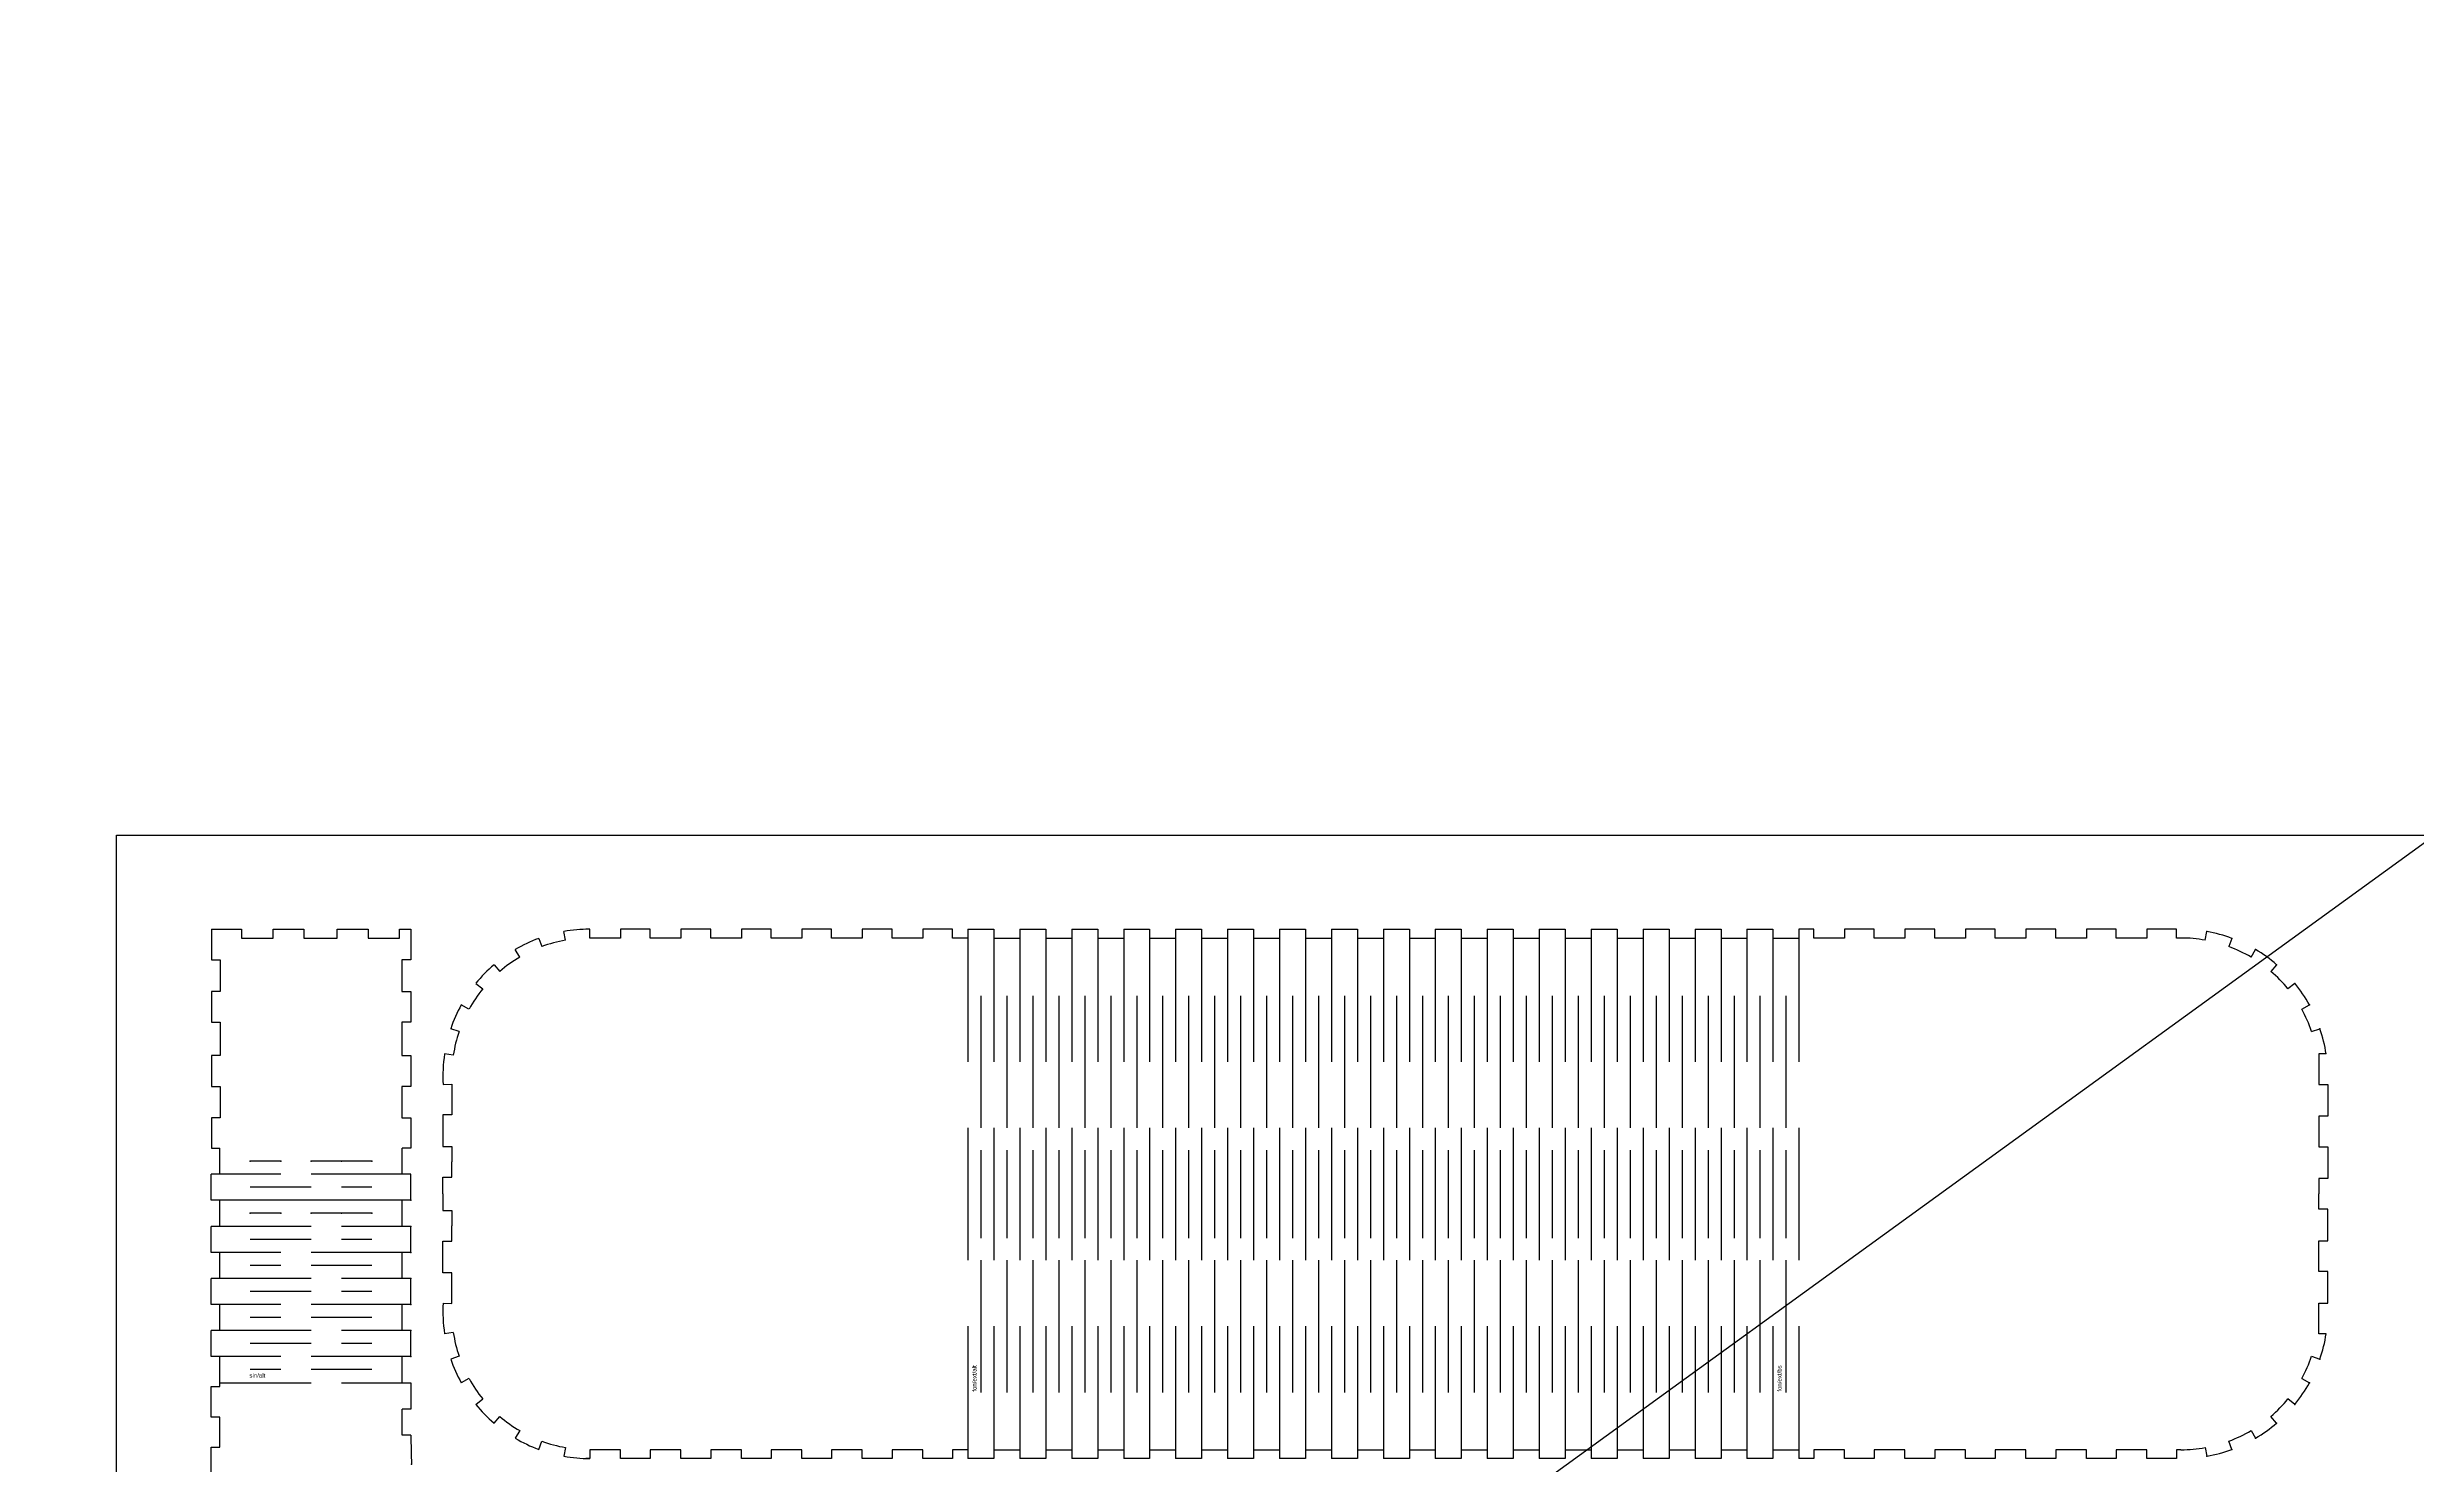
# Model space of a CAD drawing. Header units: millimetres. Extents: x -828 to 5071, y 1205 to 5492.
# Drawn here: x 3303 to 4109, y 5009 to 5492 of the extents above; entities that cross this region are included whole.
import ezdxf

# ---------------------------------------------------------------- set-up
doc = ezdxf.new("R2010")
doc.units = ezdxf.units.MM
doc.layers.get('0').update_dxf_attribs({"true_color": 0xe7f0ff})

msp = doc.modelspace()

# ---------------------------------------------------------------- linework, layer by layer
at = {"color": 1}
for p, q in [((3326.23, 5223.6), (4226.23, 5223.6)), ((3326.23, 4623.6), (3326.23, 5223.6))]:
    msp.add_line(p, q, dxfattribs=at)
at = {"color": 5}
for p, q in [((3358.53, 5191.62), (3358.53, 5191.62)), ((3358.53, 5191.62), (3358.53, 5181.17)), ((3358.53, 5191.62), (3368.81, 5191.62)), ((3368.81, 5191.62), (3368.81, 5188.62)), ((3368.81, 5188.62), (3379.56, 5188.62)), ((3379.56, 5188.62), (3379.56, 5191.62)), ((3379.56, 5191.62), (3390, 5191.62)), ((3390, 5191.62), (3390, 5188.62)), ((3390, 5188.62), (3401.4, 5188.62)), ((3401.4, 5188.62), (3401.4, 5191.62)), ((3401.4, 5191.62), (3411.85, 5191.62)), ((3411.85, 5191.62), (3411.85, 5188.62)), ((3411.85, 5188.62), (3422.6, 5188.62)), ((3422.6, 5188.62), (3422.6, 5191.62)), ((3422.6, 5191.62), (3426.37, 5191.62)), ((3423.44, 5191.62), (3426.37, 5191.62)), ((3426.37, 5191.62), (3426.37, 5181.17)), ((3469.94, 5188.5), (3470.98, 5185.69)), ((3479.01, 5187.88), (3478.48, 5190.83)), ((3487.31, 5191.62), (3485.98, 5191.62)), ((3487.31, 5188.62), (3487.31, 5191.62)), ((3487.31, 5188.62), (3487.31, 5191.62)), ((3497.75, 5188.62), (3487.31, 5188.62)), ((3507.89, 5191.62), (3497.75, 5191.62)), ((3497.75, 5191.62), (3497.75, 5188.62)), ((3507.89, 5188.62), (3507.89, 5191.62)), ((3518.33, 5188.62), (3507.89, 5188.62)), ((3528.47, 5191.62), (3518.33, 5191.62)), ((3518.33, 5191.62), (3518.33, 5188.62)), ((3528.47, 5188.62), (3528.47, 5191.62)), ((3538.91, 5188.62), (3528.47, 5188.62)), ((3549.05, 5191.62), (3538.91, 5191.62)), ((3538.91, 5191.62), (3538.91, 5188.62)), ((3549.05, 5188.62), (3549.05, 5191.62)), ((3559.49, 5188.62), (3549.05, 5188.62)), ((3569.63, 5191.62), (3559.49, 5191.62)), ((3559.49, 5191.62), (3559.49, 5188.62)), ((3569.63, 5188.62), (3569.63, 5191.62)), ((3580.07, 5188.62), (3569.63, 5188.62)), ((3590.21, 5191.62), (3580.07, 5191.62)), ((3580.07, 5191.62), (3580.07, 5188.62)), ((3590.21, 5188.62), (3590.21, 5191.62)), ((3600.65, 5188.62), (3590.21, 5188.62)), ((3610.79, 5191.62), (3600.65, 5191.62)), ((3600.65, 5191.62), (3600.65, 5188.62)), ((3610.79, 5188.62), (3610.79, 5191.62)), ((3616.01, 5188.62), (3610.79, 5188.62)), ((3616.01, 5191.62), (3624.84, 5191.62)), ((3616.01, 5191.62), (3616.01, 5146.47)), ((3624.84, 5191.62), (3624.84, 5146.47)), ((3624.84, 5188.62), (3633.68, 5188.62)), ((3633.68, 5191.62), (3642.52, 5191.62)), ((3633.68, 5191.62), (3633.68, 5146.46)), ((3642.52, 5191.62), (3642.52, 5146.47)), ((3642.52, 5188.62), (3651.36, 5188.62)), ((3651.36, 5191.62), (3660.2, 5191.62)), ((3651.36, 5191.62), (3651.36, 5146.46)), ((3660.2, 5191.62), (3660.2, 5146.46)), ((3660.2, 5188.62), (3669.04, 5188.62)), ((3669.04, 5191.62), (3677.88, 5191.62)), ((3669.04, 5191.62), (3669.04, 5146.46)), ((3677.88, 5191.62), (3677.88, 5146.46)), ((3677.88, 5188.62), (3686.72, 5188.62)), ((3686.72, 5191.62), (3695.56, 5191.62)), ((3686.72, 5191.62), (3686.72, 5146.46)), ((3695.56, 5191.62), (3695.56, 5146.46)), ((3695.56, 5188.62), (3704.4, 5188.62)), ((3704.4, 5191.62), (3713.24, 5191.62)), ((3704.4, 5191.62), (3704.4, 5146.46)), ((3713.24, 5191.62), (3713.24, 5146.47)), ((3713.24, 5188.62), (3722.08, 5188.62)), ((3722.08, 5191.62), (3730.92, 5191.62)), ((3722.08, 5191.62), (3722.08, 5146.47)), ((3730.92, 5191.62), (3730.92, 5146.47)), ((3730.92, 5188.62), (3739.76, 5188.62)), ((3739.76, 5191.62), (3748.6, 5191.62)), ((3739.76, 5191.62), (3739.76, 5146.47)), ((3748.6, 5191.62), (3748.6, 5146.46)), ((3748.6, 5188.62), (3757.44, 5188.62)), ((3757.44, 5191.62), (3766.27, 5191.62)), ((3757.44, 5191.62), (3757.44, 5146.47)), ((3766.27, 5191.62), (3766.27, 5146.47)), ((3766.27, 5188.62), (3775.11, 5188.62)), ((3775.11, 5191.62), (3783.95, 5191.62)), ((3775.11, 5191.62), (3775.11, 5146.47)), ((3783.95, 5191.62), (3783.95, 5146.47)), ((3783.95, 5188.62), (3792.79, 5188.62)), ((3792.79, 5191.62), (3801.63, 5191.62)), ((3792.79, 5191.62), (3792.79, 5146.46)), ((3801.63, 5191.62), (3801.63, 5146.46)), ((3801.63, 5188.62), (3810.47, 5188.62)), ((3810.47, 5191.62), (3819.31, 5191.62)), ((3810.47, 5191.62), (3810.47, 5146.46)), ((3819.31, 5191.62), (3819.31, 5146.46)), ((3819.31, 5188.62), (3828.15, 5188.62)), ((3828.15, 5191.62), (3836.99, 5191.62)), ((3828.15, 5191.62), (3828.15, 5146.46)), ((3836.99, 5191.62), (3836.99, 5146.46)), ((3836.99, 5188.62), (3845.83, 5188.62)), ((3845.83, 5191.62), (3854.67, 5191.62)), ((3845.83, 5191.62), (3845.83, 5146.46)), ((3854.67, 5191.62), (3854.67, 5146.46)), ((3854.67, 5188.62), (3863.51, 5188.62)), ((3863.51, 5191.62), (3872.35, 5191.62)), ((3863.51, 5191.62), (3863.51, 5146.46)), ((3872.35, 5191.62), (3872.35, 5146.46)), ((3872.35, 5188.62), (3881.19, 5188.62)), ((3881.19, 5191.62), (3890.03, 5191.62)), ((3881.19, 5191.62), (3881.19, 5146.46)), ((3890.03, 5191.62), (3890.03, 5146.46)), ((3890.03, 5188.62), (3898.87, 5188.62)), ((3898.87, 5191.62), (3898.87, 5146.46)), ((3903.94, 5191.62), (3898.87, 5191.62)), ((3903.94, 5188.62), (3903.94, 5191.62)), ((3914.38, 5188.62), (3903.94, 5188.62)), ((3924.52, 5191.62), (3914.38, 5191.62)), ((3914.38, 5191.62), (3914.38, 5188.62)), ((3924.52, 5188.62), (3924.52, 5191.62)), ((3934.96, 5188.62), (3924.52, 5188.62)), ((3945.1, 5191.62), (3934.96, 5191.62)), ((3934.96, 5191.62), (3934.96, 5188.62)), ((3945.1, 5188.62), (3945.1, 5191.62)), ((3955.54, 5188.62), (3945.1, 5188.62)), ((3965.68, 5191.62), (3955.54, 5191.62)), ((3955.54, 5191.62), (3955.54, 5188.62)), ((3965.68, 5188.62), (3965.68, 5191.62)), ((3976.12, 5188.62), (3965.68, 5188.62)), ((3986.26, 5191.62), (3976.12, 5191.62)), ((3976.12, 5191.62), (3976.12, 5188.62)), ((3986.26, 5188.62), (3986.26, 5191.62)), ((3996.7, 5188.62), (3986.26, 5188.62)), ((4006.84, 5191.62), (3996.7, 5191.62)), ((3996.7, 5191.62), (3996.7, 5188.62)), ((4006.84, 5188.62), (4006.84, 5191.62)), ((4017.28, 5188.62), (4006.84, 5188.62)), ((4027.42, 5191.62), (4017.28, 5191.62)), ((4017.28, 5191.62), (4017.28, 5188.62)), ((4027.42, 5188.62), (4027.42, 5191.62)), ((4028.89, 5188.62), (4027.42, 5188.62)), ((4037.18, 5187.88), (4037.71, 5190.83)), ((4046.26, 5188.5), (4045.22, 5185.69)), ((3358.53, 5181.17), (3361.53, 5181.17)), ((3361.53, 5181.17), (3361.53, 5170.42)), ((3426.37, 5181.17), (3423.37, 5181.17)), ((3423.37, 5181.17), (3423.37, 5170.42)), ((3454.73, 5179.54), (3456.69, 5177.27)), ((3463.46, 5182.11), (3461.93, 5184.7)), ((4052.74, 5182.11), (4054.26, 5184.7)), ((4061.46, 5179.54), (4059.51, 5177.27)), ((3361.53, 5170.42), (3358.53, 5170.42)), ((3358.53, 5170.42), (3358.53, 5159.97)), ((3423.37, 5170.42), (3426.37, 5170.42)), ((3426.37, 5170.42), (3426.37, 5159.97)), ((3448.55, 5173.19), (3450.88, 5171.3)), ((3620.43, 5168.97), (3620.43, 5123.97)), ((3629.26, 5168.97), (3629.26, 5123.96)), ((3638.1, 5168.97), (3638.1, 5123.97)), ((3646.94, 5168.97), (3646.94, 5123.96)), ((3655.78, 5168.96), (3655.78, 5123.96)), ((3664.62, 5168.96), (3664.62, 5123.96)), ((3673.46, 5168.96), (3673.46, 5123.96)), ((3682.3, 5168.96), (3682.3, 5123.96)), ((3691.14, 5168.96), (3691.14, 5123.96)), ((3699.98, 5168.96), (3699.98, 5123.96)), ((3708.82, 5168.97), (3708.82, 5123.97)), ((3717.66, 5168.97), (3717.66, 5123.97)), ((3726.5, 5168.97), (3726.5, 5123.97)), ((3735.34, 5168.97), (3735.34, 5123.97)), ((3744.18, 5168.97), (3744.18, 5123.96)), ((3753.02, 5168.97), (3753.02, 5123.97)), ((3761.86, 5168.97), (3761.86, 5123.97)), ((3770.69, 5168.97), (3770.69, 5123.97)), ((3779.53, 5168.97), (3779.53, 5123.97)), ((3788.37, 5168.97), (3788.37, 5123.96)), ((3797.21, 5168.97), (3797.21, 5123.96)), ((3806.05, 5168.96), (3806.05, 5123.96)), ((3814.89, 5168.97), (3814.89, 5123.96)), ((3823.73, 5168.96), (3823.73, 5123.96)), ((3832.57, 5168.96), (3832.57, 5123.96)), ((3841.41, 5168.96), (3841.41, 5123.96)), ((3850.25, 5168.96), (3850.25, 5123.96)), ((3859.09, 5168.96), (3859.09, 5123.96)), ((3867.93, 5168.96), (3867.93, 5123.96)), ((3876.77, 5168.96), (3876.77, 5123.96)), ((3885.61, 5168.96), (3885.61, 5123.96)), ((3894.45, 5168.97), (3894.45, 5123.97)), ((4067.64, 5173.19), (4065.32, 5171.3)), ((3446.21, 5164.4), (3443.59, 5165.86)), ((4069.98, 5164.4), (4072.61, 5165.86)), ((3358.53, 5159.97), (3361.53, 5159.97)), ((3361.53, 5159.97), (3361.53, 5148.58)), ((3426.37, 5159.97), (3423.37, 5159.97)), ((3423.37, 5159.97), (3423.37, 5148.58)), ((3442.84, 5156.79), (3440, 5157.76)), ((4073.36, 5156.79), (4076.19, 5157.76)), ((3361.53, 5148.58), (3358.53, 5148.58)), ((3358.53, 5148.58), (3358.53, 5138.13)), ((3423.37, 5148.58), (3426.37, 5148.58)), ((3426.37, 5148.58), (3426.37, 5138.13)), ((3440.86, 5148.7), (3437.9, 5149.15)), ((4078.3, 5149.15), (4075.87, 5149.15)), ((4075.87, 5149.15), (4075.87, 5138.71)), ((3358.53, 5138.13), (3361.53, 5138.13)), ((3361.53, 5138.13), (3361.53, 5127.38)), ((3426.37, 5138.13), (3423.37, 5138.13)), ((3423.37, 5138.13), (3423.37, 5127.38)), ((3437.41, 5138.71), (3440.33, 5138.88)), ((3440.33, 5138.88), (3440.33, 5128.43)), ((4075.87, 5138.71), (4078.87, 5138.71)), ((4078.87, 5138.71), (4078.87, 5127.96)), ((3361.53, 5127.38), (3358.53, 5127.38)), ((3358.53, 5127.38), (3358.53, 5117.1)), ((3423.37, 5127.38), (3426.37, 5127.38)), ((3426.37, 5127.38), (3426.37, 5117.1)), ((3440.33, 5128.43), (3437.33, 5128.43)), ((3437.33, 5128.43), (3437.33, 5117.69)), ((3616.01, 5123.97), (3616.01, 5078.96)), ((3624.84, 5123.97), (3624.84, 5078.96)), ((3633.68, 5123.96), (3633.68, 5078.96)), ((3642.52, 5123.97), (3642.52, 5078.96)), ((3651.36, 5123.96), (3651.36, 5078.96)), ((3660.2, 5123.96), (3660.2, 5078.96)), ((3669.04, 5123.96), (3669.04, 5078.96)), ((3677.88, 5123.96), (3677.88, 5078.96)), ((3686.72, 5123.96), (3686.72, 5078.96)), ((3695.56, 5123.96), (3695.56, 5078.96)), ((3704.4, 5123.96), (3704.4, 5078.96)), ((3713.24, 5123.97), (3713.24, 5078.97)), ((3722.08, 5123.97), (3722.08, 5078.96)), ((3730.92, 5123.97), (3730.92, 5078.97)), ((3739.76, 5123.97), (3739.76, 5078.96)), ((3748.6, 5123.96), (3748.6, 5078.96)), ((3757.44, 5123.97), (3757.44, 5078.97)), ((3766.27, 5123.97), (3766.27, 5078.96)), ((3775.11, 5123.97), (3775.11, 5078.97)), ((3783.95, 5123.97), (3783.95, 5078.96)), ((3792.79, 5123.96), (3792.79, 5078.96)), ((3801.63, 5123.96), (3801.63, 5078.96)), ((3810.47, 5123.96), (3810.47, 5078.96)), ((3819.31, 5123.96), (3819.31, 5078.96)), ((3828.15, 5123.96), (3828.15, 5078.96)), ((3836.99, 5123.96), (3836.99, 5078.96)), ((3845.83, 5123.96), (3845.83, 5078.96)), ((3854.67, 5123.96), (3854.67, 5078.96)), ((3863.51, 5123.96), (3863.51, 5078.96)), ((3872.35, 5123.96), (3872.35, 5078.96)), ((3881.19, 5123.96), (3881.19, 5078.96)), ((3890.03, 5123.96), (3890.03, 5078.96)), ((3898.87, 5123.96), (3898.87, 5078.96)), ((4078.87, 5127.96), (4075.87, 5127.96)), ((4075.87, 5127.96), (4075.87, 5117.51)), ((3358.53, 5117.1), (3361.45, 5117.1)), ((3361.45, 5108.23), (3361.45, 5117.1)), ((3382.12, 5112.67), (3371.78, 5112.67)), ((3413.12, 5112.67), (3392.45, 5112.67)), ((3423.45, 5108.23), (3423.45, 5117.1)), ((3426.37, 5117.1), (3423.45, 5117.1)), ((3437.33, 5117.69), (3440.33, 5117.69)), ((3440.33, 5117.69), (3440.33, 5112.46)), ((3620.43, 5116.47), (3620.43, 5086.46)), ((3629.26, 5116.46), (3629.26, 5086.46)), ((3638.1, 5116.47), (3638.1, 5086.46)), ((3646.94, 5116.46), (3646.94, 5086.46)), ((3655.78, 5116.46), (3655.78, 5086.46)), ((3664.62, 5116.46), (3664.62, 5086.46)), ((3673.46, 5116.46), (3673.46, 5086.46)), ((3682.3, 5116.46), (3682.3, 5086.46)), ((3691.14, 5116.46), (3691.14, 5086.46)), ((3699.98, 5116.46), (3699.98, 5086.46)), ((3708.82, 5116.47), (3708.82, 5086.47)), ((3717.66, 5116.47), (3717.66, 5086.46)), ((3726.5, 5116.47), (3726.5, 5086.47)), ((3735.34, 5116.47), (3735.34, 5086.46)), ((3744.18, 5116.46), (3744.18, 5086.46)), ((3753.02, 5116.47), (3753.02, 5086.47)), ((3761.86, 5116.47), (3761.86, 5086.46)), ((3770.69, 5116.47), (3770.69, 5086.47)), ((3779.53, 5116.47), (3779.53, 5086.46)), ((3788.37, 5116.46), (3788.37, 5086.46)), ((3797.21, 5116.46), (3797.21, 5086.46)), ((3806.05, 5116.46), (3806.05, 5086.46)), ((3814.89, 5116.46), (3814.89, 5086.46)), ((3823.73, 5116.46), (3823.73, 5086.46)), ((3832.57, 5116.46), (3832.57, 5086.46)), ((3841.41, 5116.46), (3841.41, 5086.46)), ((3850.25, 5116.46), (3850.25, 5086.46)), ((3859.09, 5116.46), (3859.09, 5086.46)), ((3867.93, 5116.46), (3867.93, 5086.46)), ((3876.77, 5116.46), (3876.77, 5086.46)), ((3885.61, 5116.46), (3885.61, 5086.46)), ((3894.45, 5116.47), (3894.45, 5086.47)), ((4075.87, 5117.51), (4078.87, 5117.51)), ((4078.87, 5117.51), (4078.87, 5106.76)), ((3358.45, 5099.36), (3358.45, 5108.23)), ((3382.12, 5108.23), (3358.45, 5108.23)), ((3426.45, 5108.23), (3392.45, 5108.23)), ((3426.45, 5099.36), (3426.45, 5108.23)), ((3437.33, 5101.54), (3437.33, 5107.24)), ((3437.33, 5107.24), (3440.33, 5107.24)), ((3440.33, 5107.24), (3440.33, 5112.46)), ((4078.87, 5106.76), (4075.87, 5106.76)), ((4075.87, 5106.76), (4075.87, 5101.54)), ((3361.45, 5099.36), (3358.45, 5099.36)), ((3426.45, 5099.36), (3358.45, 5099.36)), ((3361.45, 5090.49), (3361.45, 5099.36)), ((3392.45, 5103.8), (3371.78, 5103.8)), ((3413.12, 5103.8), (3402.79, 5103.8)), ((3423.45, 5090.49), (3423.45, 5099.36)), ((3426.45, 5099.36), (3423.45, 5099.36)), ((3437.33, 5101.54), (3437.33, 5095.84)), ((4075.87, 5096.32), (4075.87, 5101.54)), ((3358.45, 5081.62), (3358.45, 5090.49)), ((3361.45, 5090.49), (3358.45, 5090.49)), ((3392.45, 5090.49), (3358.45, 5090.49)), ((3382.12, 5094.93), (3371.78, 5094.93)), ((3413.12, 5094.93), (3392.45, 5094.93)), ((3426.45, 5090.49), (3402.79, 5090.49)), ((3426.45, 5090.49), (3423.45, 5090.49)), ((3426.45, 5081.62), (3426.45, 5090.49)), ((3437.33, 5095.84), (3440.33, 5095.84)), ((3440.33, 5095.84), (3440.33, 5090.62)), ((3440.33, 5085.39), (3440.33, 5090.62)), ((4078.87, 5096.32), (4075.87, 5096.32)), ((4078.87, 5085.57), (4078.87, 5096.32)), ((3361.45, 5081.62), (3358.45, 5081.62)), ((3382.12, 5081.62), (3358.45, 5081.62)), ((3361.45, 5072.75), (3361.45, 5081.62)), ((3392.45, 5086.06), (3371.78, 5086.06)), ((3426.45, 5081.62), (3392.45, 5081.62)), ((3413.12, 5086.06), (3402.79, 5086.06)), ((3423.45, 5072.75), (3423.45, 5081.62)), ((3426.45, 5081.62), (3423.45, 5081.62)), ((3437.33, 5074.65), (3437.33, 5085.39)), ((3437.33, 5085.39), (3440.33, 5085.39)), ((4075.87, 5075.12), (4075.87, 5085.57)), ((4075.87, 5085.57), (4078.87, 5085.57)), ((3358.45, 5063.88), (3358.45, 5072.75)), ((3361.45, 5072.75), (3358.45, 5072.75)), ((3392.45, 5072.75), (3358.45, 5072.75)), ((3382.12, 5077.19), (3371.78, 5077.19)), ((3413.12, 5077.19), (3392.45, 5077.19)), ((3426.45, 5072.75), (3402.79, 5072.75)), ((3426.45, 5072.75), (3423.45, 5072.75)), ((3426.45, 5063.88), (3426.45, 5072.75)), ((3440.33, 5074.65), (3437.33, 5074.65)), ((3440.33, 5064.2), (3440.33, 5074.65)), ((3620.43, 5078.96), (3620.43, 5033.96)), ((3629.26, 5078.96), (3629.26, 5033.96)), ((3638.1, 5078.96), (3638.1, 5033.96)), ((3646.94, 5078.96), (3646.94, 5033.96)), ((3655.78, 5078.96), (3655.78, 5033.96)), ((3664.62, 5078.96), (3664.62, 5033.96)), ((3673.46, 5078.96), (3673.46, 5033.96)), ((3682.3, 5078.96), (3682.3, 5033.96)), ((3691.14, 5078.96), (3691.14, 5033.96)), ((3699.98, 5078.96), (3699.98, 5033.96)), ((3708.82, 5078.97), (3708.82, 5033.96)), ((3717.66, 5078.96), (3717.66, 5033.96)), ((3726.5, 5078.97), (3726.5, 5033.96)), ((3735.34, 5078.96), (3735.34, 5033.96)), ((3744.18, 5078.96), (3744.18, 5033.96)), ((3753.02, 5078.97), (3753.02, 5033.96)), ((3761.86, 5078.96), (3761.86, 5033.96)), ((3770.69, 5078.97), (3770.69, 5033.96)), ((3779.53, 5078.96), (3779.53, 5033.96)), ((3788.37, 5078.96), (3788.37, 5033.96)), ((3797.21, 5078.96), (3797.21, 5033.96)), ((3806.05, 5078.96), (3806.05, 5033.96)), ((3814.89, 5078.96), (3814.89, 5033.96)), ((3823.73, 5078.96), (3823.73, 5033.96)), ((3832.57, 5078.96), (3832.57, 5033.96)), ((3841.41, 5078.96), (3841.41, 5033.96)), ((3850.25, 5078.96), (3850.25, 5033.96)), ((3859.09, 5078.96), (3859.09, 5033.96)), ((3867.93, 5078.96), (3867.93, 5033.96)), ((3876.77, 5078.96), (3876.77, 5033.96)), ((3885.61, 5078.96), (3885.61, 5033.96)), ((3894.45, 5078.97), (3894.45, 5033.96)), ((4078.87, 5075.12), (4075.87, 5075.12)), ((4078.87, 5064.38), (4078.87, 5075.12)), ((3392.45, 5068.32), (3371.78, 5068.32)), ((3413.12, 5068.32), (3402.79, 5068.32)), ((3437.41, 5064.37), (3440.33, 5064.2)), ((4075.87, 5053.93), (4075.87, 5064.38)), ((4075.87, 5064.38), (4078.87, 5064.38)), ((3361.45, 5063.88), (3358.45, 5063.88)), ((3382.12, 5063.88), (3358.45, 5063.88)), ((3361.45, 5055.01), (3361.45, 5063.88)), ((3382.12, 5059.45), (3371.78, 5059.45)), ((3426.45, 5063.88), (3392.45, 5063.88)), ((3413.12, 5059.45), (3392.45, 5059.45)), ((3423.45, 5055.01), (3423.45, 5063.88)), ((3426.45, 5063.88), (3423.45, 5063.88)), ((3616.01, 5056.46), (3616.01, 5011.46)), ((3624.84, 5056.46), (3624.84, 5011.46)), ((3633.68, 5056.46), (3633.68, 5011.46)), ((3642.52, 5056.46), (3642.52, 5011.46)), ((3651.36, 5056.46), (3651.36, 5011.46)), ((3660.2, 5056.46), (3660.2, 5011.46)), ((3669.04, 5056.46), (3669.04, 5011.46)), ((3677.88, 5056.46), (3677.88, 5011.46)), ((3686.72, 5056.46), (3686.72, 5011.46)), ((3695.56, 5056.46), (3695.56, 5011.46)), ((3704.4, 5056.46), (3704.4, 5011.46)), ((3713.24, 5056.47), (3713.24, 5011.46)), ((3722.08, 5056.46), (3722.08, 5011.46)), ((3730.92, 5056.47), (3730.92, 5011.46)), ((3739.76, 5056.46), (3739.76, 5011.46)), ((3748.6, 5056.46), (3748.6, 5011.46)), ((3757.44, 5056.47), (3757.44, 5011.46)), ((3766.27, 5056.46), (3766.27, 5011.46)), ((3775.11, 5056.47), (3775.11, 5011.46)), ((3783.95, 5056.46), (3783.95, 5011.46)), ((3792.79, 5056.46), (3792.79, 5011.46)), ((3801.63, 5056.46), (3801.63, 5011.46)), ((3810.47, 5056.46), (3810.47, 5011.46)), ((3819.31, 5056.46), (3819.31, 5011.46)), ((3828.15, 5056.46), (3828.15, 5011.46)), ((3836.99, 5056.46), (3836.99, 5011.46)), ((3845.83, 5056.46), (3845.83, 5011.46)), ((3854.67, 5056.46), (3854.67, 5011.46)), ((3863.51, 5056.46), (3863.51, 5011.46)), ((3872.35, 5056.46), (3872.35, 5011.46)), ((3881.19, 5056.46), (3881.19, 5011.46)), ((3890.03, 5056.46), (3890.03, 5011.46)), ((3898.87, 5056.46), (3898.87, 5011.46)), ((3358.45, 5046.14), (3358.45, 5055.01)), ((3361.45, 5055.01), (3358.45, 5055.01)), ((3392.45, 5055.01), (3358.45, 5055.01)), ((3392.45, 5050.58), (3371.78, 5050.58)), ((3426.45, 5055.01), (3402.79, 5055.01)), ((3413.12, 5050.58), (3402.79, 5050.58)), ((3426.45, 5055.01), (3423.45, 5055.01)), ((3426.45, 5046.14), (3426.45, 5055.01)), ((3440.86, 5054.38), (3437.9, 5053.93)), ((4078.3, 5053.93), (4075.87, 5053.93)), ((3361.45, 5046.14), (3358.45, 5046.14)), ((3382.12, 5046.14), (3358.45, 5046.14)), ((3361.45, 5037.27), (3361.45, 5046.14)), ((3382.12, 5041.71), (3371.78, 5041.71)), ((3426.45, 5046.14), (3392.45, 5046.14)), ((3413.12, 5041.71), (3392.45, 5041.71)), ((3423.45, 5037.27), (3423.45, 5046.14)), ((3426.45, 5046.14), (3423.45, 5046.14)), ((3442.84, 5046.29), (3440, 5045.32)), ((4073.36, 5046.29), (4076.19, 5045.32)), ((3358.45, 5025.51), (3358.45, 5035.95)), ((3358.45, 5035.95), (3361.45, 5035.95)), ((3361.45, 5035.95), (3361.45, 5037.27)), ((3361.45, 5037.27), (3361.45, 5037.27)), ((3361.45, 5035.95), (3361.45, 5037.27)), ((3361.45, 5037.27), (3392.45, 5037.27)), ((3402.79, 5037.27), (3426.45, 5037.27)), ((3426.45, 5037.27), (3426.45, 5028.3)), ((3446.21, 5038.68), (3443.59, 5037.22)), ((4069.98, 5038.68), (4072.61, 5037.22)), ((3361.45, 5025.51), (3358.45, 5025.51)), ((3361.45, 5019.32), (3361.45, 5025.51)), ((3361.45, 5015.37), (3361.45, 5025.51)), ((3426.45, 5028.3), (3423.45, 5028.3)), ((3423.45, 5019.47), (3423.45, 5028.3)), ((3448.55, 5029.89), (3450.88, 5031.78)), ((3454.73, 5023.54), (3456.69, 5025.81)), ((4061.46, 5023.54), (4059.51, 5025.81)), ((4067.64, 5029.89), (4065.32, 5031.78)), ((3426.45, 5019.47), (3423.45, 5019.47)), ((3463.46, 5020.97), (3461.93, 5018.38)), ((3469.94, 5014.58), (3470.98, 5017.39)), ((4046.26, 5014.58), (4045.22, 5017.39)), ((4052.74, 5020.97), (4054.26, 5018.38)), ((3358.45, 5004.93), (3358.45, 5015.37)), ((3358.45, 5015.37), (3361.45, 5015.37)), ((3479.01, 5015.2), (3478.48, 5012.25)), ((3487.31, 5011.47), (3485.98, 5011.47)), ((3487.31, 5014.47), (3487.31, 5011.47)), ((3497.75, 5014.47), (3487.31, 5014.47)), ((3487.31, 5014.47), (3487.31, 5011.47)), ((3497.75, 5011.47), (3497.75, 5014.47)), ((3507.89, 5011.47), (3497.75, 5011.47)), ((3518.33, 5014.47), (3507.89, 5014.47)), ((3507.89, 5014.47), (3507.89, 5011.47)), ((3518.33, 5011.47), (3518.33, 5014.47)), ((3528.47, 5011.47), (3518.33, 5011.47)), ((3538.91, 5014.47), (3528.47, 5014.47)), ((3528.47, 5014.47), (3528.47, 5011.47)), ((3538.91, 5011.47), (3538.91, 5014.47)), ((3549.05, 5011.47), (3538.91, 5011.47)), ((3559.49, 5014.47), (3549.05, 5014.47)), ((3549.05, 5014.47), (3549.05, 5011.47)), ((3559.49, 5011.47), (3559.49, 5014.47)), ((3569.63, 5011.47), (3559.49, 5011.47)), ((3580.07, 5014.47), (3569.63, 5014.47)), ((3569.63, 5014.47), (3569.63, 5011.47)), ((3580.07, 5011.47), (3580.07, 5014.47)), ((3590.21, 5011.47), (3580.07, 5011.47)), ((3600.65, 5014.47), (3590.21, 5014.47)), ((3590.21, 5014.47), (3590.21, 5011.47)), ((3600.65, 5011.47), (3600.65, 5014.47)), ((3610.79, 5011.47), (3600.65, 5011.47)), ((3616.01, 5014.47), (3610.79, 5014.47)), ((3610.79, 5014.47), (3610.79, 5011.47)), ((3624.84, 5011.46), (3616.01, 5011.46)), ((3624.84, 5014.47), (3633.68, 5014.47)), ((3642.52, 5011.46), (3633.68, 5011.46)), ((3642.52, 5014.47), (3651.36, 5014.47)), ((3660.2, 5011.46), (3651.36, 5011.46)), ((3660.2, 5014.47), (3669.04, 5014.47)), ((3677.88, 5011.46), (3669.04, 5011.46)), ((3677.88, 5014.47), (3686.72, 5014.47)), ((3695.56, 5011.46), (3686.72, 5011.46)), ((3695.56, 5014.47), (3704.4, 5014.47)), ((3713.24, 5011.46), (3704.4, 5011.46)), ((3713.24, 5014.47), (3722.08, 5014.47)), ((3730.92, 5011.46), (3722.08, 5011.46)), ((3730.92, 5014.47), (3739.76, 5014.47)), ((3748.6, 5011.46), (3739.76, 5011.46)), ((3748.6, 5014.47), (3757.44, 5014.47)), ((3766.27, 5011.46), (3757.44, 5011.46)), ((3766.27, 5014.47), (3775.11, 5014.47)), ((3783.95, 5011.46), (3775.11, 5011.46)), ((3783.95, 5014.47), (3792.79, 5014.47)), ((3801.63, 5011.46), (3792.79, 5011.46)), ((3801.63, 5014.47), (3810.47, 5014.47)), ((3819.31, 5011.46), (3810.47, 5011.46)), ((3819.31, 5014.47), (3828.15, 5014.47)), ((3836.99, 5011.46), (3828.15, 5011.46)), ((3836.99, 5014.47), (3845.83, 5014.47)), ((3854.67, 5011.46), (3845.83, 5011.46)), ((3854.67, 5014.47), (3863.51, 5014.47)), ((3872.35, 5011.46), (3863.51, 5011.46)), ((3872.35, 5014.47), (3881.19, 5014.47)), ((3890.03, 5011.46), (3881.19, 5011.46)), ((3890.03, 5014.47), (3898.87, 5014.47)), ((3903.94, 5011.46), (3898.87, 5011.46)), ((3914.38, 5014.46), (3903.94, 5014.46)), ((3903.94, 5014.46), (3903.94, 5011.46)), ((3914.38, 5011.46), (3914.38, 5014.46)), ((3924.52, 5011.46), (3914.38, 5011.46)), ((3934.96, 5014.46), (3924.52, 5014.46)), ((3924.52, 5014.46), (3924.52, 5011.46)), ((3934.96, 5011.46), (3934.96, 5014.46)), ((3945.1, 5011.46), (3934.96, 5011.46)), ((3955.54, 5014.46), (3945.1, 5014.46)), ((3945.1, 5014.46), (3945.1, 5011.46)), ((3955.54, 5011.46), (3955.54, 5014.46)), ((3965.68, 5011.46), (3955.54, 5011.46)), ((3976.12, 5014.46), (3965.68, 5014.46)), ((3965.68, 5014.46), (3965.68, 5011.46)), ((3976.12, 5011.46), (3976.12, 5014.46)), ((3986.26, 5011.46), (3976.12, 5011.46)), ((3996.7, 5014.46), (3986.26, 5014.46)), ((3986.26, 5014.46), (3986.26, 5011.46)), ((3996.7, 5011.46), (3996.7, 5014.46)), ((4006.84, 5011.46), (3996.7, 5011.46)), ((4017.28, 5014.46), (4006.84, 5014.46)), ((4006.84, 5014.46), (4006.84, 5011.46)), ((4017.28, 5011.46), (4017.28, 5014.46)), ((4027.42, 5011.46), (4017.28, 5011.46)), ((4028.89, 5014.46), (4027.42, 5014.46)), ((4027.42, 5014.46), (4027.42, 5011.46)), ((4037.18, 5015.2), (4037.71, 5012.25))]:
    msp.add_line(p, q, dxfattribs=at)
at = {"color": 4}
msp.add_lwpolyline([(3010.15, 4422.6), (4485.06, 5491.74)], dxfattribs=at)
at = {"color": 5}
for centre, radius, start, end in [((3487.31, 5141.64), 49.98, 110.33841, 120.50761), ((3487.31, 5141.64), 46.98, 100.1692, 110.33841), ((3487.31, 5141.64), 49.98, 90, 100.1692), ((4028.89, 5141.64), 46.98, 79.8308, 90), ((4028.89, 5141.64), 49.98, 69.66159, 79.8308), ((4028.89, 5141.64), 46.98, 59.49239, 69.66159), ((3487.31, 5141.64), 49.98, 130.67681, 140.84601), ((3487.31, 5141.64), 46.98, 120.50761, 130.67681), ((4028.89, 5141.64), 49.98, 49.32319, 59.49239), ((4028.89, 5141.64), 46.98, 39.15399, 49.32319), ((3487.31, 5141.64), 46.98, 140.84601, 151.01522), ((4028.89, 5141.64), 49.98, 28.98478, 39.15399), ((3487.31, 5141.64), 49.98, 151.01522, 161.18442), ((4028.89, 5141.64), 46.98, 18.81558, 28.98478), ((3487.31, 5141.64), 46.98, 161.18442, 171.35362), ((4028.89, 5141.64), 49.98, 8.64638, 18.81558), ((3487.31, 5141.64), 49.98, 171.35362, 183.35967), ((3487.31, 5061.44), 49.98, 176.64033, 188.64638), ((3487.31, 5061.44), 46.98, 188.64638, 198.81558), ((4028.89, 5061.44), 49.98, 341.18442, 351.35362), ((3487.31, 5061.44), 49.98, 198.81558, 208.98478), ((4028.89, 5061.44), 46.98, 331.01522, 341.18442), ((3487.31, 5061.44), 46.98, 208.98478, 219.15399), ((4028.89, 5061.44), 49.98, 320.84601, 331.01522), ((3487.31, 5061.44), 49.98, 219.15399, 229.32319), ((3487.31, 5061.44), 46.98, 229.32319, 239.49239), ((4028.89, 5061.44), 46.98, 310.67681, 320.84601), ((3650.59, 5019.32), 224.14, 179.96166, 182.53834), ((3487.31, 5061.44), 49.98, 239.49239, 249.66159), ((3487.31, 5061.44), 46.98, 249.66159, 259.8308), ((4028.89, 5061.44), 46.98, 290.33841, 300.50761), ((4028.89, 5061.44), 49.98, 300.50761, 310.67681), ((3487.31, 5061.44), 49.98, 259.8308, 270), ((4028.89, 5061.44), 46.98, 270, 280.1692), ((4028.89, 5061.44), 49.98, 280.1692, 290.33841)]:
    msp.add_arc(centre, radius, start, end, dxfattribs=at)
for p in [(4037.71, 5190.83), (4046.26, 5188.5), (4054.26, 5184.7), (4061.46, 5179.54), (4067.64, 5173.19), (4072.61, 5165.86), (4076.19, 5157.76), (3371.78, 5112.67), (3382.12, 5112.67), (3392.45, 5112.67), (3402.79, 5112.67), (3413.12, 5112.67), (3426.45, 5099.36), (3371.78, 5094.93), (3382.12, 5094.93), (3392.45, 5094.93), (3402.79, 5094.93), (3413.12, 5094.93), (3426.45, 5090.49), (3426.45, 5081.62), (3426.45, 5072.75), (3426.45, 5063.88), (3426.45, 5055.01), (3426.45, 5046.14), (4076.19, 5045.32), (4072.61, 5037.22), (4067.64, 5029.89), (4054.26, 5018.38), (4061.46, 5023.54), (3426.67, 5009.54), (4037.71, 5012.25), (4046.26, 5014.58)]:
    msp.add_point(p, dxfattribs=at)

# ---------------------------------------------------------------- texts
at = {"color": 1}
msp.add_text('sin/alt', height=1.5, dxfattribs=at).set_placement((3371.47, 5038.96))
for s, p in [('fon/ext/alt', (3618.96, 5034.21)), ('fon/ext/bs', (3892.98, 5034.21))]:
    msp.add_text(s, height=1.5, rotation=90, dxfattribs=at).set_placement(p)

doc.saveas('drawing.dxf')
